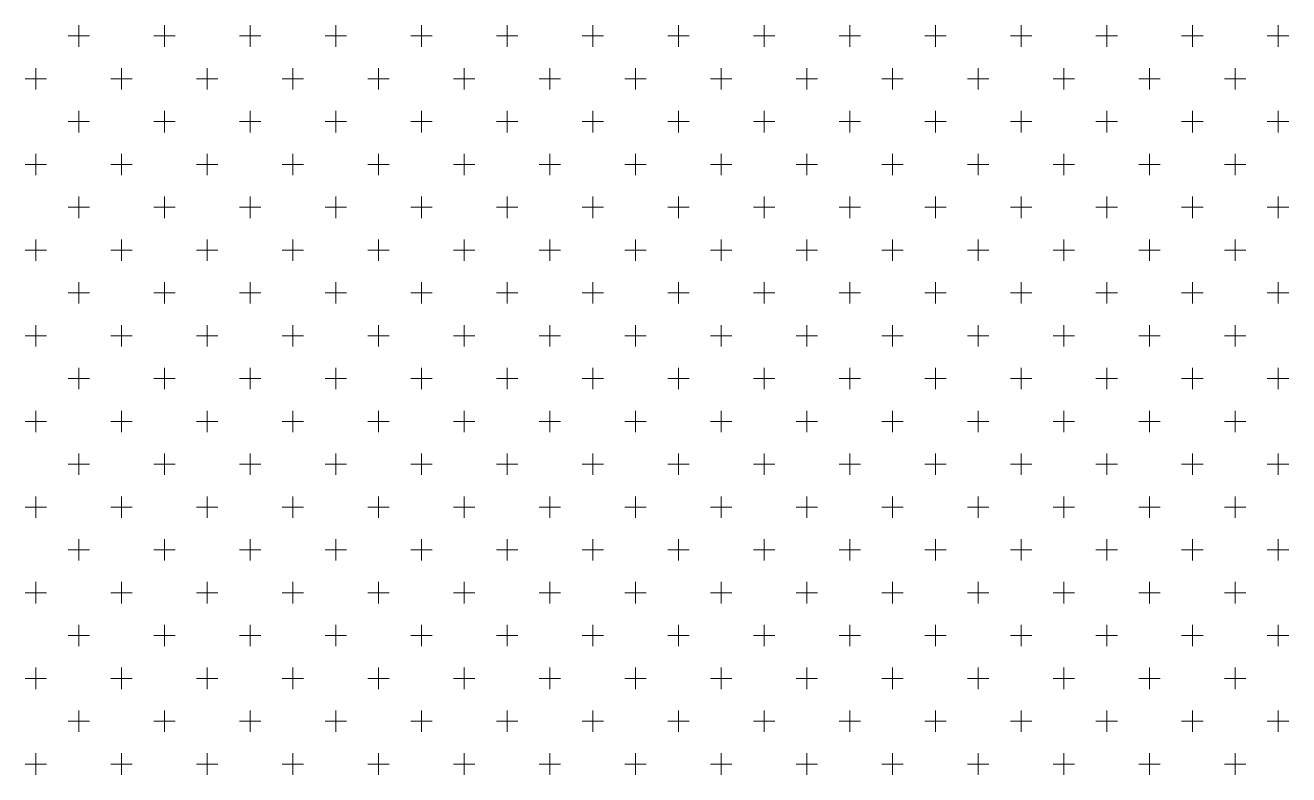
# Model space of a CAD drawing. Header units: metres. Extents: x 476631 to 477421, y 4483749 to 4484052.
# Drawn here: x 477025.33 to 477044.07, y 4483934.87 to 4483945.98 of the extents above; entities that cross this region are included whole.
import ezdxf

# ---------------------------------------------------------------- set-up
doc = ezdxf.new("R2010")
doc.units = ezdxf.units.M
doc.layers.add('PL_PARK', color=97, linetype='Continuous', lineweight=0)

msp = doc.modelspace()

# ---------------------------------------------------------------- linework, layer by layer
at = {"layer": 'PL_PARK', "color": 3, "linetype": 'Continuous'}
for p, q in [((477026.129, 4483945.661), (477026.129, 4483945.979)), ((477027.399, 4483945.661), (477027.399, 4483945.979)), ((477028.669, 4483945.661), (477028.669, 4483945.979)), ((477029.939, 4483945.661), (477029.939, 4483945.979)), ((477031.209, 4483945.661), (477031.209, 4483945.979)), ((477032.479, 4483945.661), (477032.479, 4483945.979)), ((477033.749, 4483945.661), (477033.749, 4483945.979)), ((477035.019, 4483945.661), (477035.019, 4483945.979)), ((477036.289, 4483945.661), (477036.289, 4483945.979)), ((477037.559, 4483945.661), (477037.559, 4483945.979)), ((477038.829, 4483945.661), (477038.829, 4483945.979)), ((477040.099, 4483945.661), (477040.099, 4483945.979)), ((477041.369, 4483945.661), (477041.369, 4483945.979)), ((477042.639, 4483945.661), (477042.639, 4483945.979)), ((477043.909, 4483945.661), (477043.909, 4483945.979)), ((477025.97, 4483945.82), (477026.287, 4483945.82)), ((477027.24, 4483945.82), (477027.557, 4483945.82)), ((477028.51, 4483945.82), (477028.827, 4483945.82)), ((477029.78, 4483945.82), (477030.097, 4483945.82)), ((477031.05, 4483945.82), (477031.367, 4483945.82)), ((477032.32, 4483945.82), (477032.637, 4483945.82)), ((477033.59, 4483945.82), (477033.907, 4483945.82)), ((477034.86, 4483945.82), (477035.177, 4483945.82)), ((477036.13, 4483945.82), (477036.447, 4483945.82)), ((477037.4, 4483945.82), (477037.717, 4483945.82)), ((477038.67, 4483945.82), (477038.987, 4483945.82)), ((477039.94, 4483945.82), (477040.257, 4483945.82)), ((477041.21, 4483945.82), (477041.527, 4483945.82)), ((477042.48, 4483945.82), (477042.797, 4483945.82)), ((477043.75, 4483945.82), (477044.067, 4483945.82)), ((477025.494, 4483945.026), (477025.494, 4483945.344)), ((477026.764, 4483945.026), (477026.764, 4483945.344)), ((477028.034, 4483945.026), (477028.034, 4483945.344)), ((477029.304, 4483945.026), (477029.304, 4483945.344)), ((477030.574, 4483945.026), (477030.574, 4483945.344)), ((477031.844, 4483945.026), (477031.844, 4483945.344)), ((477033.114, 4483945.026), (477033.114, 4483945.344)), ((477034.384, 4483945.026), (477034.384, 4483945.344)), ((477035.654, 4483945.026), (477035.654, 4483945.344)), ((477036.924, 4483945.026), (477036.924, 4483945.344)), ((477038.194, 4483945.026), (477038.194, 4483945.344)), ((477039.464, 4483945.026), (477039.464, 4483945.344)), ((477040.734, 4483945.026), (477040.734, 4483945.344)), ((477042.004, 4483945.026), (477042.004, 4483945.344)), ((477043.274, 4483945.026), (477043.274, 4483945.344)), ((477025.335, 4483945.185), (477025.652, 4483945.185)), ((477026.605, 4483945.185), (477026.922, 4483945.185)), ((477027.875, 4483945.185), (477028.192, 4483945.185)), ((477029.145, 4483945.185), (477029.462, 4483945.185)), ((477030.415, 4483945.185), (477030.732, 4483945.185)), ((477031.685, 4483945.185), (477032.002, 4483945.185)), ((477032.955, 4483945.185), (477033.272, 4483945.185)), ((477034.225, 4483945.185), (477034.542, 4483945.185)), ((477035.495, 4483945.185), (477035.812, 4483945.185)), ((477036.765, 4483945.185), (477037.082, 4483945.185)), ((477038.035, 4483945.185), (477038.352, 4483945.185)), ((477039.305, 4483945.185), (477039.622, 4483945.185)), ((477040.575, 4483945.185), (477040.893, 4483945.185)), ((477041.845, 4483945.185), (477042.162, 4483945.185)), ((477043.115, 4483945.185), (477043.432, 4483945.185)), ((477026.129, 4483944.391), (477026.129, 4483944.709)), ((477027.399, 4483944.391), (477027.399, 4483944.709)), ((477028.669, 4483944.391), (477028.669, 4483944.709)), ((477029.939, 4483944.391), (477029.939, 4483944.709)), ((477031.209, 4483944.391), (477031.209, 4483944.709)), ((477032.479, 4483944.391), (477032.479, 4483944.709)), ((477033.749, 4483944.391), (477033.749, 4483944.709)), ((477035.019, 4483944.391), (477035.019, 4483944.709)), ((477036.289, 4483944.391), (477036.289, 4483944.709)), ((477037.559, 4483944.391), (477037.559, 4483944.709)), ((477038.829, 4483944.391), (477038.829, 4483944.709)), ((477040.099, 4483944.391), (477040.099, 4483944.709)), ((477041.369, 4483944.391), (477041.369, 4483944.709)), ((477042.639, 4483944.391), (477042.639, 4483944.709)), ((477043.909, 4483944.391), (477043.909, 4483944.709)), ((477025.97, 4483944.55), (477026.287, 4483944.55)), ((477027.24, 4483944.55), (477027.557, 4483944.55)), ((477028.51, 4483944.55), (477028.827, 4483944.55)), ((477029.78, 4483944.55), (477030.097, 4483944.55)), ((477031.05, 4483944.55), (477031.367, 4483944.55)), ((477032.32, 4483944.55), (477032.637, 4483944.55)), ((477033.59, 4483944.55), (477033.907, 4483944.55)), ((477034.86, 4483944.55), (477035.177, 4483944.55)), ((477036.13, 4483944.55), (477036.447, 4483944.55)), ((477037.4, 4483944.55), (477037.717, 4483944.55)), ((477038.67, 4483944.55), (477038.987, 4483944.55)), ((477039.94, 4483944.55), (477040.257, 4483944.55)), ((477041.21, 4483944.55), (477041.527, 4483944.55)), ((477042.48, 4483944.55), (477042.797, 4483944.55)), ((477043.75, 4483944.55), (477044.067, 4483944.55)), ((477025.494, 4483943.756), (477025.494, 4483944.074)), ((477026.764, 4483943.756), (477026.764, 4483944.074)), ((477028.034, 4483943.756), (477028.034, 4483944.074)), ((477029.304, 4483943.756), (477029.304, 4483944.074)), ((477030.574, 4483943.756), (477030.574, 4483944.074)), ((477031.844, 4483943.756), (477031.844, 4483944.074)), ((477033.114, 4483943.756), (477033.114, 4483944.074)), ((477034.384, 4483943.756), (477034.384, 4483944.074)), ((477035.654, 4483943.756), (477035.654, 4483944.074)), ((477036.924, 4483943.756), (477036.924, 4483944.074)), ((477038.194, 4483943.756), (477038.194, 4483944.074)), ((477039.464, 4483943.756), (477039.464, 4483944.074)), ((477040.734, 4483943.756), (477040.734, 4483944.074)), ((477042.004, 4483943.756), (477042.004, 4483944.074)), ((477043.274, 4483943.756), (477043.274, 4483944.074)), ((477025.335, 4483943.915), (477025.652, 4483943.915)), ((477026.605, 4483943.915), (477026.922, 4483943.915)), ((477027.875, 4483943.915), (477028.192, 4483943.915)), ((477029.145, 4483943.915), (477029.462, 4483943.915)), ((477030.415, 4483943.915), (477030.732, 4483943.915)), ((477031.685, 4483943.915), (477032.002, 4483943.915)), ((477032.955, 4483943.915), (477033.272, 4483943.915)), ((477034.225, 4483943.915), (477034.542, 4483943.915)), ((477035.495, 4483943.915), (477035.812, 4483943.915)), ((477036.765, 4483943.915), (477037.082, 4483943.915)), ((477038.035, 4483943.915), (477038.352, 4483943.915)), ((477039.305, 4483943.915), (477039.622, 4483943.915)), ((477040.575, 4483943.915), (477040.893, 4483943.915)), ((477041.845, 4483943.915), (477042.162, 4483943.915)), ((477043.115, 4483943.915), (477043.432, 4483943.915)), ((477025.97, 4483943.28), (477026.287, 4483943.28)), ((477026.129, 4483943.121), (477026.129, 4483943.439)), ((477027.24, 4483943.28), (477027.557, 4483943.28)), ((477027.399, 4483943.121), (477027.399, 4483943.439)), ((477028.51, 4483943.28), (477028.827, 4483943.28)), ((477028.669, 4483943.121), (477028.669, 4483943.439)), ((477029.78, 4483943.28), (477030.097, 4483943.28)), ((477029.939, 4483943.121), (477029.939, 4483943.439)), ((477031.05, 4483943.28), (477031.367, 4483943.28)), ((477031.209, 4483943.121), (477031.209, 4483943.439)), ((477032.32, 4483943.28), (477032.637, 4483943.28)), ((477032.479, 4483943.121), (477032.479, 4483943.439)), ((477033.59, 4483943.28), (477033.907, 4483943.28)), ((477033.749, 4483943.121), (477033.749, 4483943.439)), ((477034.86, 4483943.28), (477035.177, 4483943.28)), ((477035.019, 4483943.121), (477035.019, 4483943.439)), ((477036.13, 4483943.28), (477036.447, 4483943.28)), ((477036.289, 4483943.121), (477036.289, 4483943.439)), ((477037.4, 4483943.28), (477037.717, 4483943.28)), ((477037.559, 4483943.121), (477037.559, 4483943.439)), ((477038.67, 4483943.28), (477038.987, 4483943.28)), ((477038.829, 4483943.121), (477038.829, 4483943.439)), ((477039.94, 4483943.28), (477040.257, 4483943.28)), ((477040.099, 4483943.121), (477040.099, 4483943.439)), ((477041.21, 4483943.28), (477041.527, 4483943.28)), ((477041.369, 4483943.121), (477041.369, 4483943.439)), ((477042.48, 4483943.28), (477042.797, 4483943.28)), ((477042.639, 4483943.121), (477042.639, 4483943.439)), ((477043.75, 4483943.28), (477044.067, 4483943.28)), ((477043.909, 4483943.121), (477043.909, 4483943.439)), ((477025.494, 4483942.486), (477025.494, 4483942.804)), ((477026.764, 4483942.486), (477026.764, 4483942.804)), ((477028.034, 4483942.486), (477028.034, 4483942.804)), ((477029.304, 4483942.486), (477029.304, 4483942.804)), ((477030.574, 4483942.486), (477030.574, 4483942.804)), ((477031.844, 4483942.486), (477031.844, 4483942.804)), ((477033.114, 4483942.486), (477033.114, 4483942.804)), ((477034.384, 4483942.486), (477034.384, 4483942.804)), ((477035.654, 4483942.486), (477035.654, 4483942.804)), ((477036.924, 4483942.486), (477036.924, 4483942.804)), ((477038.194, 4483942.486), (477038.194, 4483942.804)), ((477039.464, 4483942.486), (477039.464, 4483942.804)), ((477040.734, 4483942.486), (477040.734, 4483942.804)), ((477042.004, 4483942.486), (477042.004, 4483942.804)), ((477043.274, 4483942.486), (477043.274, 4483942.804)), ((477025.335, 4483942.645), (477025.652, 4483942.645)), ((477026.605, 4483942.645), (477026.922, 4483942.645)), ((477027.875, 4483942.645), (477028.192, 4483942.645)), ((477029.145, 4483942.645), (477029.462, 4483942.645)), ((477030.415, 4483942.645), (477030.732, 4483942.645)), ((477031.685, 4483942.645), (477032.002, 4483942.645)), ((477032.955, 4483942.645), (477033.272, 4483942.645)), ((477034.225, 4483942.645), (477034.542, 4483942.645)), ((477035.495, 4483942.645), (477035.812, 4483942.645)), ((477036.765, 4483942.645), (477037.082, 4483942.645)), ((477038.035, 4483942.645), (477038.352, 4483942.645)), ((477039.305, 4483942.645), (477039.622, 4483942.645)), ((477040.575, 4483942.645), (477040.893, 4483942.645)), ((477041.845, 4483942.645), (477042.162, 4483942.645)), ((477043.115, 4483942.645), (477043.432, 4483942.645)), ((477026.129, 4483941.851), (477026.129, 4483942.169)), ((477027.399, 4483941.851), (477027.399, 4483942.169)), ((477028.669, 4483941.851), (477028.669, 4483942.169)), ((477029.939, 4483941.851), (477029.939, 4483942.169)), ((477031.209, 4483941.851), (477031.209, 4483942.169)), ((477032.479, 4483941.851), (477032.479, 4483942.169)), ((477033.749, 4483941.851), (477033.749, 4483942.169)), ((477035.019, 4483941.851), (477035.019, 4483942.169)), ((477036.289, 4483941.851), (477036.289, 4483942.169)), ((477037.559, 4483941.851), (477037.559, 4483942.169)), ((477038.829, 4483941.851), (477038.829, 4483942.169)), ((477040.099, 4483941.851), (477040.099, 4483942.169)), ((477041.369, 4483941.851), (477041.369, 4483942.169)), ((477042.639, 4483941.851), (477042.639, 4483942.169)), ((477043.909, 4483941.851), (477043.909, 4483942.169)), ((477025.97, 4483942.01), (477026.287, 4483942.01)), ((477027.24, 4483942.01), (477027.557, 4483942.01)), ((477028.51, 4483942.01), (477028.827, 4483942.01)), ((477029.78, 4483942.01), (477030.097, 4483942.01)), ((477031.05, 4483942.01), (477031.367, 4483942.01)), ((477032.32, 4483942.01), (477032.637, 4483942.01)), ((477033.59, 4483942.01), (477033.907, 4483942.01)), ((477034.86, 4483942.01), (477035.177, 4483942.01)), ((477036.13, 4483942.01), (477036.447, 4483942.01)), ((477037.4, 4483942.01), (477037.717, 4483942.01)), ((477038.67, 4483942.01), (477038.987, 4483942.01)), ((477039.94, 4483942.01), (477040.257, 4483942.01)), ((477041.21, 4483942.01), (477041.527, 4483942.01)), ((477042.48, 4483942.01), (477042.797, 4483942.01)), ((477043.75, 4483942.01), (477044.067, 4483942.01)), ((477025.494, 4483941.216), (477025.494, 4483941.534)), ((477026.764, 4483941.216), (477026.764, 4483941.534)), ((477028.034, 4483941.216), (477028.034, 4483941.534)), ((477029.304, 4483941.216), (477029.304, 4483941.534)), ((477030.574, 4483941.216), (477030.574, 4483941.534)), ((477031.844, 4483941.216), (477031.844, 4483941.534)), ((477033.114, 4483941.216), (477033.114, 4483941.534)), ((477034.384, 4483941.216), (477034.384, 4483941.534)), ((477035.654, 4483941.216), (477035.654, 4483941.534)), ((477036.924, 4483941.216), (477036.924, 4483941.534)), ((477038.194, 4483941.216), (477038.194, 4483941.534)), ((477039.464, 4483941.216), (477039.464, 4483941.534)), ((477040.734, 4483941.216), (477040.734, 4483941.534)), ((477042.004, 4483941.216), (477042.004, 4483941.534)), ((477043.274, 4483941.216), (477043.274, 4483941.534)), ((477025.335, 4483941.375), (477025.652, 4483941.375)), ((477026.605, 4483941.375), (477026.922, 4483941.375)), ((477027.875, 4483941.375), (477028.192, 4483941.375)), ((477029.145, 4483941.375), (477029.462, 4483941.375)), ((477030.415, 4483941.375), (477030.732, 4483941.375)), ((477031.685, 4483941.375), (477032.002, 4483941.375)), ((477032.955, 4483941.375), (477033.272, 4483941.375)), ((477034.225, 4483941.375), (477034.542, 4483941.375)), ((477035.495, 4483941.375), (477035.812, 4483941.375)), ((477036.765, 4483941.375), (477037.082, 4483941.375)), ((477038.035, 4483941.375), (477038.352, 4483941.375)), ((477039.305, 4483941.375), (477039.622, 4483941.375)), ((477040.575, 4483941.375), (477040.893, 4483941.375)), ((477041.845, 4483941.375), (477042.162, 4483941.375)), ((477043.115, 4483941.375), (477043.432, 4483941.375)), ((477026.129, 4483940.581), (477026.129, 4483940.899)), ((477027.399, 4483940.581), (477027.399, 4483940.899)), ((477028.669, 4483940.581), (477028.669, 4483940.899)), ((477029.939, 4483940.581), (477029.939, 4483940.899)), ((477031.209, 4483940.581), (477031.209, 4483940.899)), ((477032.479, 4483940.581), (477032.479, 4483940.899)), ((477033.749, 4483940.581), (477033.749, 4483940.899)), ((477035.019, 4483940.581), (477035.019, 4483940.899)), ((477036.289, 4483940.581), (477036.289, 4483940.899)), ((477037.559, 4483940.581), (477037.559, 4483940.899)), ((477038.829, 4483940.581), (477038.829, 4483940.899)), ((477040.099, 4483940.581), (477040.099, 4483940.899)), ((477041.369, 4483940.581), (477041.369, 4483940.899)), ((477042.639, 4483940.581), (477042.639, 4483940.899)), ((477043.909, 4483940.581), (477043.909, 4483940.899)), ((477025.97, 4483940.74), (477026.287, 4483940.74)), ((477027.24, 4483940.74), (477027.557, 4483940.74)), ((477028.51, 4483940.74), (477028.827, 4483940.74)), ((477029.78, 4483940.74), (477030.097, 4483940.74)), ((477031.05, 4483940.74), (477031.367, 4483940.74)), ((477032.32, 4483940.74), (477032.637, 4483940.74)), ((477033.59, 4483940.74), (477033.907, 4483940.74)), ((477034.86, 4483940.74), (477035.177, 4483940.74)), ((477036.13, 4483940.74), (477036.447, 4483940.74)), ((477037.4, 4483940.74), (477037.717, 4483940.74)), ((477038.67, 4483940.74), (477038.987, 4483940.74)), ((477039.94, 4483940.74), (477040.257, 4483940.74)), ((477041.21, 4483940.74), (477041.527, 4483940.74)), ((477042.48, 4483940.74), (477042.797, 4483940.74)), ((477043.75, 4483940.74), (477044.067, 4483940.74)), ((477025.335, 4483940.105), (477025.652, 4483940.105)), ((477025.494, 4483939.946), (477025.494, 4483940.264)), ((477026.605, 4483940.105), (477026.922, 4483940.105)), ((477026.764, 4483939.946), (477026.764, 4483940.264)), ((477027.875, 4483940.105), (477028.192, 4483940.105)), ((477028.034, 4483939.946), (477028.034, 4483940.264)), ((477029.145, 4483940.105), (477029.462, 4483940.105)), ((477029.304, 4483939.946), (477029.304, 4483940.264)), ((477030.415, 4483940.105), (477030.732, 4483940.105)), ((477030.574, 4483939.946), (477030.574, 4483940.264)), ((477031.685, 4483940.105), (477032.002, 4483940.105)), ((477031.844, 4483939.946), (477031.844, 4483940.264)), ((477032.955, 4483940.105), (477033.272, 4483940.105)), ((477033.114, 4483939.946), (477033.114, 4483940.264)), ((477034.225, 4483940.105), (477034.542, 4483940.105)), ((477034.384, 4483939.946), (477034.384, 4483940.264)), ((477035.495, 4483940.105), (477035.812, 4483940.105)), ((477035.654, 4483939.946), (477035.654, 4483940.264)), ((477036.765, 4483940.105), (477037.082, 4483940.105)), ((477036.924, 4483939.946), (477036.924, 4483940.264)), ((477038.035, 4483940.105), (477038.352, 4483940.105)), ((477038.194, 4483939.946), (477038.194, 4483940.264)), ((477039.305, 4483940.105), (477039.622, 4483940.105)), ((477039.464, 4483939.946), (477039.464, 4483940.264)), ((477040.575, 4483940.105), (477040.893, 4483940.105)), ((477040.734, 4483939.946), (477040.734, 4483940.264)), ((477041.845, 4483940.105), (477042.162, 4483940.105)), ((477042.004, 4483939.946), (477042.004, 4483940.264)), ((477043.115, 4483940.105), (477043.432, 4483940.105)), ((477043.274, 4483939.946), (477043.274, 4483940.264)), ((477026.129, 4483939.311), (477026.129, 4483939.629)), ((477027.399, 4483939.311), (477027.399, 4483939.629)), ((477028.669, 4483939.311), (477028.669, 4483939.629)), ((477029.939, 4483939.311), (477029.939, 4483939.629)), ((477031.209, 4483939.311), (477031.209, 4483939.629)), ((477032.479, 4483939.311), (477032.479, 4483939.629)), ((477033.749, 4483939.311), (477033.749, 4483939.629)), ((477035.019, 4483939.311), (477035.019, 4483939.629)), ((477036.289, 4483939.311), (477036.289, 4483939.629)), ((477037.559, 4483939.311), (477037.559, 4483939.629)), ((477038.829, 4483939.311), (477038.829, 4483939.629)), ((477040.099, 4483939.311), (477040.099, 4483939.629)), ((477041.369, 4483939.311), (477041.369, 4483939.629)), ((477042.639, 4483939.311), (477042.639, 4483939.629)), ((477043.909, 4483939.311), (477043.909, 4483939.629)), ((477025.97, 4483939.47), (477026.287, 4483939.47)), ((477027.24, 4483939.47), (477027.557, 4483939.47)), ((477028.51, 4483939.47), (477028.827, 4483939.47)), ((477029.78, 4483939.47), (477030.097, 4483939.47)), ((477031.05, 4483939.47), (477031.367, 4483939.47)), ((477032.32, 4483939.47), (477032.637, 4483939.47)), ((477033.59, 4483939.47), (477033.907, 4483939.47)), ((477034.86, 4483939.47), (477035.177, 4483939.47)), ((477036.13, 4483939.47), (477036.447, 4483939.47)), ((477037.4, 4483939.47), (477037.717, 4483939.47)), ((477038.67, 4483939.47), (477038.987, 4483939.47)), ((477039.94, 4483939.47), (477040.257, 4483939.47)), ((477041.21, 4483939.47), (477041.527, 4483939.47)), ((477042.48, 4483939.47), (477042.797, 4483939.47)), ((477043.75, 4483939.47), (477044.067, 4483939.47)), ((477025.494, 4483938.676), (477025.494, 4483938.994)), ((477026.764, 4483938.676), (477026.764, 4483938.994)), ((477028.034, 4483938.676), (477028.034, 4483938.994)), ((477029.304, 4483938.676), (477029.304, 4483938.994)), ((477030.574, 4483938.676), (477030.574, 4483938.994)), ((477031.844, 4483938.676), (477031.844, 4483938.994)), ((477033.114, 4483938.676), (477033.114, 4483938.994)), ((477034.384, 4483938.676), (477034.384, 4483938.994)), ((477035.654, 4483938.676), (477035.654, 4483938.994)), ((477036.924, 4483938.676), (477036.924, 4483938.994)), ((477038.194, 4483938.676), (477038.194, 4483938.994)), ((477039.464, 4483938.676), (477039.464, 4483938.994)), ((477040.734, 4483938.676), (477040.734, 4483938.994)), ((477042.004, 4483938.676), (477042.004, 4483938.994)), ((477043.274, 4483938.676), (477043.274, 4483938.994)), ((477025.335, 4483938.835), (477025.652, 4483938.835)), ((477026.605, 4483938.835), (477026.922, 4483938.835)), ((477027.875, 4483938.835), (477028.192, 4483938.835)), ((477029.145, 4483938.835), (477029.462, 4483938.835)), ((477030.415, 4483938.835), (477030.732, 4483938.835)), ((477031.685, 4483938.835), (477032.002, 4483938.835)), ((477032.955, 4483938.835), (477033.272, 4483938.835)), ((477034.225, 4483938.835), (477034.542, 4483938.835)), ((477035.495, 4483938.835), (477035.812, 4483938.835)), ((477036.765, 4483938.835), (477037.082, 4483938.835)), ((477038.035, 4483938.835), (477038.352, 4483938.835)), ((477039.305, 4483938.835), (477039.622, 4483938.835)), ((477040.575, 4483938.835), (477040.893, 4483938.835)), ((477041.845, 4483938.835), (477042.162, 4483938.835)), ((477043.115, 4483938.835), (477043.432, 4483938.835)), ((477026.129, 4483938.041), (477026.129, 4483938.359)), ((477027.399, 4483938.041), (477027.399, 4483938.359)), ((477028.669, 4483938.041), (477028.669, 4483938.359)), ((477029.939, 4483938.041), (477029.939, 4483938.359)), ((477031.209, 4483938.041), (477031.209, 4483938.359)), ((477032.479, 4483938.041), (477032.479, 4483938.359)), ((477033.749, 4483938.041), (477033.749, 4483938.359)), ((477035.019, 4483938.041), (477035.019, 4483938.359)), ((477036.289, 4483938.041), (477036.289, 4483938.359)), ((477037.559, 4483938.041), (477037.559, 4483938.359)), ((477038.829, 4483938.041), (477038.829, 4483938.359)), ((477040.099, 4483938.041), (477040.099, 4483938.359)), ((477041.369, 4483938.041), (477041.369, 4483938.359)), ((477042.639, 4483938.041), (477042.639, 4483938.359)), ((477043.909, 4483938.041), (477043.909, 4483938.359)), ((477025.97, 4483938.2), (477026.287, 4483938.2)), ((477027.24, 4483938.2), (477027.557, 4483938.2)), ((477028.51, 4483938.2), (477028.827, 4483938.2)), ((477029.78, 4483938.2), (477030.097, 4483938.2)), ((477031.05, 4483938.2), (477031.367, 4483938.2)), ((477032.32, 4483938.2), (477032.637, 4483938.2)), ((477033.59, 4483938.2), (477033.907, 4483938.2)), ((477034.86, 4483938.2), (477035.177, 4483938.2)), ((477036.13, 4483938.2), (477036.447, 4483938.2)), ((477037.4, 4483938.2), (477037.717, 4483938.2)), ((477038.67, 4483938.2), (477038.987, 4483938.2)), ((477039.94, 4483938.2), (477040.257, 4483938.2)), ((477041.21, 4483938.2), (477041.527, 4483938.2)), ((477042.48, 4483938.2), (477042.797, 4483938.2)), ((477043.75, 4483938.2), (477044.067, 4483938.2)), ((477025.494, 4483937.406), (477025.494, 4483937.724)), ((477026.764, 4483937.406), (477026.764, 4483937.724)), ((477028.034, 4483937.406), (477028.034, 4483937.724)), ((477029.304, 4483937.406), (477029.304, 4483937.724)), ((477030.574, 4483937.406), (477030.574, 4483937.724)), ((477031.844, 4483937.406), (477031.844, 4483937.724)), ((477033.114, 4483937.406), (477033.114, 4483937.724)), ((477034.384, 4483937.406), (477034.384, 4483937.724)), ((477035.654, 4483937.406), (477035.654, 4483937.724)), ((477036.924, 4483937.406), (477036.924, 4483937.724)), ((477038.194, 4483937.406), (477038.194, 4483937.724)), ((477039.464, 4483937.406), (477039.464, 4483937.724)), ((477040.734, 4483937.406), (477040.734, 4483937.724)), ((477042.004, 4483937.406), (477042.004, 4483937.724)), ((477043.274, 4483937.406), (477043.274, 4483937.724)), ((477025.335, 4483937.565), (477025.652, 4483937.565)), ((477026.605, 4483937.565), (477026.922, 4483937.565)), ((477027.875, 4483937.565), (477028.192, 4483937.565)), ((477029.145, 4483937.565), (477029.462, 4483937.565)), ((477030.415, 4483937.565), (477030.732, 4483937.565)), ((477031.685, 4483937.565), (477032.002, 4483937.565)), ((477032.955, 4483937.565), (477033.272, 4483937.565)), ((477034.225, 4483937.565), (477034.542, 4483937.565)), ((477035.495, 4483937.565), (477035.812, 4483937.565)), ((477036.765, 4483937.565), (477037.082, 4483937.565)), ((477038.035, 4483937.565), (477038.352, 4483937.565)), ((477039.305, 4483937.565), (477039.622, 4483937.565)), ((477040.575, 4483937.565), (477040.893, 4483937.565)), ((477041.845, 4483937.565), (477042.162, 4483937.565)), ((477043.115, 4483937.565), (477043.432, 4483937.565)), ((477026.129, 4483936.771), (477026.129, 4483937.089)), ((477027.399, 4483936.771), (477027.399, 4483937.089)), ((477028.669, 4483936.771), (477028.669, 4483937.089)), ((477029.939, 4483936.771), (477029.939, 4483937.089)), ((477031.209, 4483936.771), (477031.209, 4483937.089)), ((477032.479, 4483936.771), (477032.479, 4483937.089)), ((477033.749, 4483936.771), (477033.749, 4483937.089)), ((477035.019, 4483936.771), (477035.019, 4483937.089)), ((477036.289, 4483936.771), (477036.289, 4483937.089)), ((477037.559, 4483936.771), (477037.559, 4483937.089)), ((477038.829, 4483936.771), (477038.829, 4483937.089)), ((477040.099, 4483936.771), (477040.099, 4483937.089)), ((477041.369, 4483936.771), (477041.369, 4483937.089)), ((477042.639, 4483936.771), (477042.639, 4483937.089)), ((477043.909, 4483936.771), (477043.909, 4483937.089)), ((477025.97, 4483936.93), (477026.287, 4483936.93)), ((477027.24, 4483936.93), (477027.557, 4483936.93)), ((477028.51, 4483936.93), (477028.827, 4483936.93)), ((477029.78, 4483936.93), (477030.097, 4483936.93)), ((477031.05, 4483936.93), (477031.367, 4483936.93)), ((477032.32, 4483936.93), (477032.637, 4483936.93)), ((477033.59, 4483936.93), (477033.907, 4483936.93)), ((477034.86, 4483936.93), (477035.177, 4483936.93)), ((477036.13, 4483936.93), (477036.447, 4483936.93)), ((477037.4, 4483936.93), (477037.717, 4483936.93)), ((477038.67, 4483936.93), (477038.987, 4483936.93)), ((477039.94, 4483936.93), (477040.257, 4483936.93)), ((477041.21, 4483936.93), (477041.527, 4483936.93)), ((477042.48, 4483936.93), (477042.797, 4483936.93)), ((477043.75, 4483936.93), (477044.067, 4483936.93)), ((477025.494, 4483936.136), (477025.494, 4483936.454)), ((477026.764, 4483936.136), (477026.764, 4483936.454)), ((477028.034, 4483936.136), (477028.034, 4483936.454)), ((477029.304, 4483936.136), (477029.304, 4483936.454)), ((477030.574, 4483936.136), (477030.574, 4483936.454)), ((477031.844, 4483936.136), (477031.844, 4483936.454)), ((477033.114, 4483936.136), (477033.114, 4483936.454)), ((477034.384, 4483936.136), (477034.384, 4483936.454)), ((477035.654, 4483936.136), (477035.654, 4483936.454)), ((477036.924, 4483936.136), (477036.924, 4483936.454)), ((477038.194, 4483936.136), (477038.194, 4483936.454)), ((477039.464, 4483936.136), (477039.464, 4483936.454)), ((477040.734, 4483936.136), (477040.734, 4483936.454)), ((477042.004, 4483936.136), (477042.004, 4483936.454)), ((477043.274, 4483936.136), (477043.274, 4483936.454)), ((477025.335, 4483936.295), (477025.652, 4483936.295)), ((477026.605, 4483936.295), (477026.922, 4483936.295)), ((477027.875, 4483936.295), (477028.192, 4483936.295)), ((477029.145, 4483936.295), (477029.462, 4483936.295)), ((477030.415, 4483936.295), (477030.732, 4483936.295)), ((477031.685, 4483936.295), (477032.002, 4483936.295)), ((477032.955, 4483936.295), (477033.272, 4483936.295)), ((477034.225, 4483936.295), (477034.542, 4483936.295)), ((477035.495, 4483936.295), (477035.812, 4483936.295)), ((477036.765, 4483936.295), (477037.082, 4483936.295)), ((477038.035, 4483936.295), (477038.352, 4483936.295)), ((477039.305, 4483936.295), (477039.622, 4483936.295)), ((477040.575, 4483936.295), (477040.893, 4483936.295)), ((477041.845, 4483936.295), (477042.162, 4483936.295)), ((477043.115, 4483936.295), (477043.432, 4483936.295)), ((477026.129, 4483935.501), (477026.129, 4483935.819)), ((477027.399, 4483935.501), (477027.399, 4483935.819)), ((477028.669, 4483935.501), (477028.669, 4483935.819)), ((477029.939, 4483935.501), (477029.939, 4483935.819)), ((477031.209, 4483935.501), (477031.209, 4483935.819)), ((477032.479, 4483935.501), (477032.479, 4483935.819)), ((477033.749, 4483935.501), (477033.749, 4483935.819)), ((477035.019, 4483935.501), (477035.019, 4483935.819)), ((477036.289, 4483935.501), (477036.289, 4483935.819)), ((477037.559, 4483935.501), (477037.559, 4483935.819)), ((477038.829, 4483935.501), (477038.829, 4483935.819)), ((477040.099, 4483935.501), (477040.099, 4483935.819)), ((477041.369, 4483935.501), (477041.369, 4483935.819)), ((477042.639, 4483935.501), (477042.639, 4483935.819)), ((477043.909, 4483935.501), (477043.909, 4483935.819)), ((477025.97, 4483935.66), (477026.287, 4483935.66)), ((477027.24, 4483935.66), (477027.557, 4483935.66)), ((477028.51, 4483935.66), (477028.827, 4483935.66)), ((477029.78, 4483935.66), (477030.097, 4483935.66)), ((477031.05, 4483935.66), (477031.367, 4483935.66)), ((477032.32, 4483935.66), (477032.637, 4483935.66)), ((477033.59, 4483935.66), (477033.907, 4483935.66)), ((477034.86, 4483935.66), (477035.177, 4483935.66)), ((477036.13, 4483935.66), (477036.447, 4483935.66)), ((477037.4, 4483935.66), (477037.717, 4483935.66)), ((477038.67, 4483935.66), (477038.987, 4483935.66)), ((477039.94, 4483935.66), (477040.257, 4483935.66)), ((477041.21, 4483935.66), (477041.527, 4483935.66)), ((477042.48, 4483935.66), (477042.797, 4483935.66)), ((477043.75, 4483935.66), (477044.067, 4483935.66)), ((477025.335, 4483935.025), (477025.652, 4483935.025)), ((477025.494, 4483934.866), (477025.494, 4483935.184)), ((477026.605, 4483935.025), (477026.922, 4483935.025)), ((477026.764, 4483934.866), (477026.764, 4483935.184)), ((477027.875, 4483935.025), (477028.192, 4483935.025)), ((477028.034, 4483934.866), (477028.034, 4483935.184)), ((477029.145, 4483935.025), (477029.462, 4483935.025)), ((477029.304, 4483934.866), (477029.304, 4483935.184)), ((477030.415, 4483935.025), (477030.732, 4483935.025)), ((477030.574, 4483934.866), (477030.574, 4483935.184)), ((477031.685, 4483935.025), (477032.002, 4483935.025)), ((477031.844, 4483934.866), (477031.844, 4483935.184)), ((477032.955, 4483935.025), (477033.272, 4483935.025)), ((477033.114, 4483934.866), (477033.114, 4483935.184)), ((477034.225, 4483935.025), (477034.542, 4483935.025)), ((477034.384, 4483934.866), (477034.384, 4483935.184)), ((477035.495, 4483935.025), (477035.812, 4483935.025)), ((477035.654, 4483934.866), (477035.654, 4483935.184)), ((477036.765, 4483935.025), (477037.082, 4483935.025)), ((477036.924, 4483934.866), (477036.924, 4483935.184)), ((477038.035, 4483935.025), (477038.352, 4483935.025)), ((477038.194, 4483934.866), (477038.194, 4483935.184)), ((477039.305, 4483935.025), (477039.622, 4483935.025)), ((477039.464, 4483934.866), (477039.464, 4483935.184)), ((477040.575, 4483935.025), (477040.893, 4483935.025)), ((477040.734, 4483934.866), (477040.734, 4483935.184)), ((477041.845, 4483935.025), (477042.162, 4483935.025)), ((477042.004, 4483934.866), (477042.004, 4483935.184)), ((477043.115, 4483935.025), (477043.432, 4483935.025)), ((477043.274, 4483934.866), (477043.274, 4483935.184))]:
    msp.add_line(p, q, dxfattribs=at)

doc.saveas('drawing.dxf')
